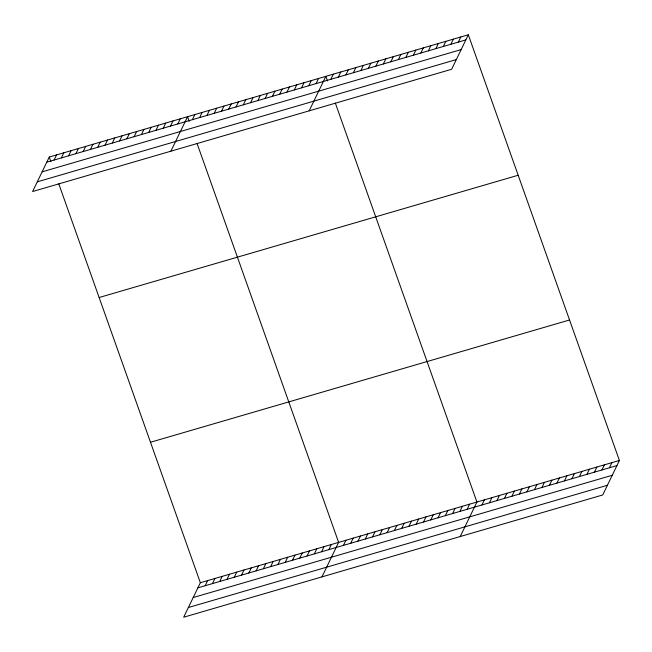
<?xml version="1.0" encoding="UTF-8"?>
<svg xmlns="http://www.w3.org/2000/svg" width="652" height="652" viewBox="0 0 652 652"><rect width="100%" height="100%" fill="white"/><g stroke="black" fill="none" stroke-linecap="round" stroke-linejoin="round"><path stroke-width="0.98" d="M49.275 157.034L32.6 191.533L451.649 69.267L468.323 34.776L49.275 157.034L50.913 161.655M54.075 160.042L56.553 154.915M61.353 157.914L63.831 152.788M68.631 155.795L71.109 150.669M75.909 153.668L78.387 148.542M83.187 151.541L85.665 146.415M90.465 149.422L92.943 144.296M97.743 147.295L100.221 142.169M105.021 145.176L107.498 140.05M112.299 143.049L114.776 137.922M119.577 140.93L122.063 135.803M126.855 138.803L129.34 133.676M134.141 136.684L136.618 131.557M141.419 134.556L143.896 129.43M148.697 132.429L151.174 127.303M155.975 130.31L158.452 125.184M163.253 128.183L165.73 123.057M170.531 126.064L173.008 120.938M177.809 123.937L180.286 118.811M170.889 151.182L187.564 116.692L189.202 121.313M192.364 119.691L194.842 114.565M199.642 117.572L202.12 112.446M206.92 115.445L209.398 110.318M214.198 113.318L216.676 108.191M221.476 111.199L223.954 106.072M228.754 109.071L231.232 103.945M236.032 106.952L238.51 101.826M243.31 104.825L245.788 99.699M250.588 102.706L253.066 97.58M257.866 100.579L260.344 95.453M265.144 98.46L267.622 93.334M272.422 96.333L274.899 91.207M279.7 94.206L282.177 89.079M286.978 92.087L289.455 86.96M294.256 89.96L296.733 84.833M301.534 87.841L304.011 82.714M308.812 85.714L311.289 80.587M316.09 83.595L318.567 78.468M309.17 110.84L325.853 76.341L327.491 80.962M330.874 79.283L333.351 74.157M338.372 77.091L340.849 71.964M345.87 74.907L348.347 69.78M353.368 72.714L355.845 67.588M360.866 70.53L363.343 65.404M368.364 68.338L370.841 63.211M375.862 66.154L378.339 61.027M383.36 63.969L385.837 58.843M390.858 61.777L393.335 56.651M398.356 59.593L400.841 54.466M405.862 57.4L408.339 52.274M413.36 55.216L415.837 50.09M420.858 53.024L423.335 47.898M428.356 50.84L430.833 45.713M435.854 48.647L438.331 43.521M443.352 46.463L445.829 41.337M450.85 44.279L453.327 39.153M458.348 42.087L460.825 36.96M58.786 183.84L200.351 582.733L183.677 617.224L602.725 494.966L619.4 460.467L468.323 34.776M205.152 585.732L207.629 580.606M212.43 583.613L214.907 578.487M219.708 581.486L222.185 576.36M226.986 579.359L229.463 574.233M234.264 577.24L236.741 572.114M241.542 575.113L244.019 569.987M248.82 572.994L251.297 567.868M256.097 570.867L258.575 565.74M263.375 568.748L265.853 563.621M270.653 566.621L273.131 561.494M277.931 564.502L280.409 559.375M285.209 562.374L287.687 557.248M292.487 560.255L294.965 555.121M299.765 558.128L302.243 553.002M307.043 556.001L309.521 550.875M314.321 553.882L316.799 548.756M321.599 551.755L324.077 546.629M328.877 549.636L331.355 544.51M321.958 576.881L338.632 542.382L197.075 143.489M343.433 545.39L345.91 540.263M350.711 543.263L353.197 538.136M357.989 541.144L360.474 536.017M365.275 539.017L367.752 533.89M372.553 536.889L375.03 531.763M379.831 534.77L382.308 529.644M387.109 532.643L389.586 527.517M394.387 530.524L396.864 525.398M401.665 528.397L404.142 523.271M408.943 526.278L411.42 521.152M416.22 524.151L418.698 519.025M423.498 522.032L425.976 516.906M430.776 519.905L433.254 514.778M438.054 517.778L440.532 512.651M445.332 515.659L447.81 510.532M452.61 513.531L455.088 508.405M459.888 511.412L462.366 506.286M467.166 509.285L469.644 504.159M460.247 536.531L476.922 502.04L335.364 103.146M481.942 504.974L484.42 499.848M489.44 502.79L491.918 497.663M496.938 500.597L499.416 495.471M504.436 498.413L506.922 493.287M511.942 496.221L514.42 491.095M519.44 494.037L521.918 488.91M526.938 491.852L529.416 486.726M534.436 489.66L536.914 484.534M541.934 487.476L544.412 482.35M549.432 485.284L551.91 480.157M556.93 483.099L559.408 477.973M564.428 480.907L566.906 475.781M571.926 478.723L574.404 473.596M579.424 476.531L581.91 471.404M586.93 474.346L589.408 469.22M594.428 472.162L596.906 467.028M601.926 469.97L604.404 464.843M609.424 467.786L611.902 462.659M46.797 162.161L465.846 39.902M42.111 171.851L461.16 49.593M37.286 181.843L456.335 59.576M99.128 297.516L518.177 175.249M150.498 442.252L569.546 319.985M200.351 582.733L619.4 460.467M197.874 587.859L616.922 465.593M193.188 597.55L612.236 475.284M188.355 607.534L607.411 485.275"/></g></svg>
